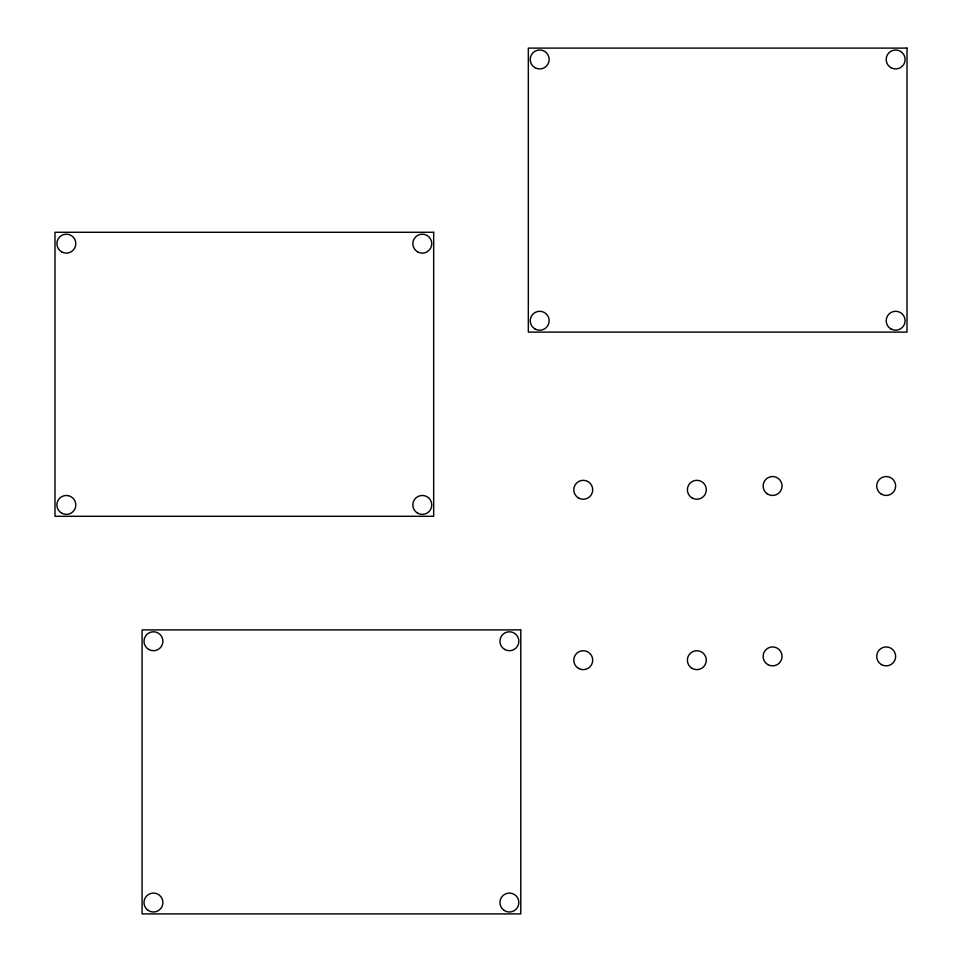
<?xml version="1.0" encoding="UTF-8"?>
<svg xmlns="http://www.w3.org/2000/svg" width="962" height="962" viewBox="0 0 962 962"><rect width="100%" height="100%" fill="white"/><g stroke="black" fill="none" stroke-linecap="round" stroke-linejoin="round"><path stroke-width="1.44" d="M907.01 48.1L528.33 48.1L528.33 332.106L907.01 332.106L907.01 48.1M433.67 232.287L54.99 232.287L54.99 516.293L433.67 516.293L433.67 232.287M520.767 629.894L142.087 629.894L142.087 913.9L520.767 913.9L520.767 629.894M880.735 493.734A9.464 9.464 0 0 0 895.61 486.844A9.464 9.464 0 0 0 882.202 477.405A9.464 9.464 0 0 0 880.735 493.734M767.135 493.734A9.464 9.464 0 0 0 782.01 486.844A9.464 9.464 0 0 0 768.602 477.405A9.464 9.464 0 0 0 767.135 493.734M881.445 664.598A9.464 9.464 0 0 0 895.646 656.397A9.464 9.464 0 0 0 881.445 648.208A9.464 9.464 0 0 0 881.445 664.598M767.844 664.598A9.464 9.464 0 0 0 782.046 656.397A9.464 9.464 0 0 0 767.844 648.208A9.464 9.464 0 0 0 767.844 664.598M534.956 328.944A9.464 9.464 0 0 0 549.158 320.743A9.464 9.464 0 0 0 534.956 312.554A9.464 9.464 0 0 0 534.956 328.944M534.956 67.665A9.464 9.464 0 0 0 549.158 59.464A9.464 9.464 0 0 0 534.956 51.263A9.464 9.464 0 0 0 534.956 67.665M890.92 67.665A9.464 9.464 0 0 0 905.122 59.464A9.464 9.464 0 0 0 890.92 51.263A9.464 9.464 0 0 0 890.92 67.665M890.92 328.944A9.464 9.464 0 0 0 905.122 320.743A9.464 9.464 0 0 0 890.92 312.554A9.464 9.464 0 0 0 890.92 328.944M578.511 497.979A9.464 9.464 0 0 0 592.712 489.778A9.464 9.464 0 0 0 578.511 481.589A9.464 9.464 0 0 0 578.511 497.979M578.511 668.386A9.464 9.464 0 0 0 592.712 660.185A9.464 9.464 0 0 0 578.511 651.983A9.464 9.464 0 0 0 578.511 668.386M692.111 497.979A9.464 9.464 0 0 0 706.312 489.778A9.464 9.464 0 0 0 692.111 481.589A9.464 9.464 0 0 0 692.111 497.979M692.111 668.386A9.464 9.464 0 0 0 706.312 660.185A9.464 9.464 0 0 0 692.111 651.983A9.464 9.464 0 0 0 692.111 668.386M61.616 513.131A9.464 9.464 0 0 0 75.818 504.93A9.464 9.464 0 0 0 61.616 496.729A9.464 9.464 0 0 0 61.616 513.131M417.568 513.131A9.464 9.464 0 0 0 431.77 504.93A9.464 9.464 0 0 0 417.568 496.729A9.464 9.464 0 0 0 417.568 513.131M417.568 251.84A9.464 9.464 0 0 0 431.77 243.639A9.464 9.464 0 0 0 417.568 235.45A9.464 9.464 0 0 0 417.568 251.84M61.616 251.84A9.464 9.464 0 0 0 75.818 243.639A9.464 9.464 0 0 0 61.616 235.45A9.464 9.464 0 0 0 61.616 251.84M148.713 649.446A9.464 9.464 0 0 0 162.915 641.257A9.464 9.464 0 0 0 148.713 633.056A9.464 9.464 0 0 0 148.713 649.446M504.665 649.446A9.464 9.464 0 0 0 518.867 641.257A9.464 9.464 0 0 0 504.665 633.056A9.464 9.464 0 0 0 504.665 649.446M503.944 910.28A9.464 9.464 0 0 0 518.831 903.39A9.464 9.464 0 0 0 505.423 893.951A9.464 9.464 0 0 0 503.944 910.28M147.992 910.28A9.464 9.464 0 0 0 162.879 903.39A9.464 9.464 0 0 0 149.471 893.951A9.464 9.464 0 0 0 147.992 910.28"/></g></svg>
